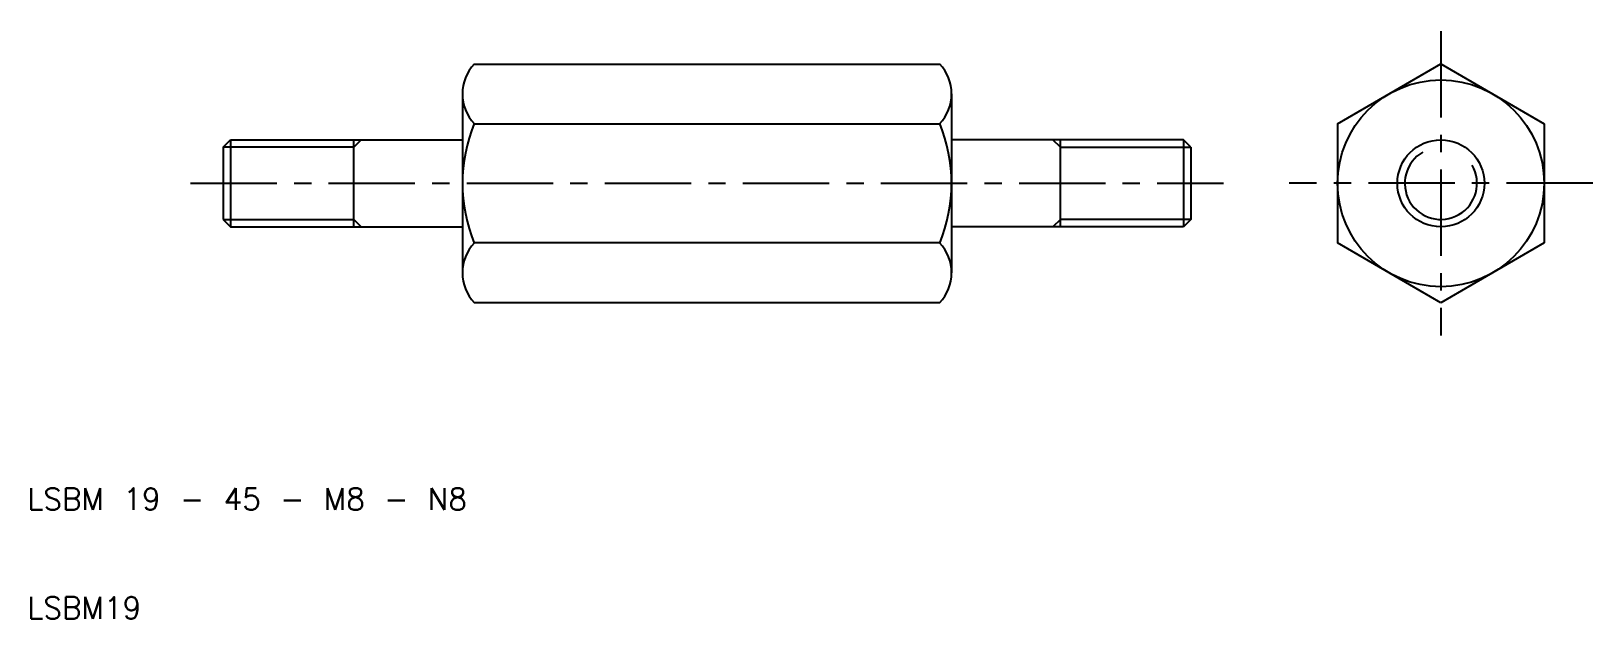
# Model space of a CAD drawing. Extents: x 10 to 154, y 10 to 64.
import ezdxf

# ---------------------------------------------------------------- set-up
doc = ezdxf.new("R2010")
doc.units = 0
doc.header["$LTSCALE"] = 0.25
doc.linetypes.add('CENTER', pattern=[50.8, 31.75, -6.35, 6.35, -6.35])
doc.layers.get('0').update_dxf_attribs({"linetype": 'CONTINUOUS'})
doc.layers.add('CENTER', color=1, linetype='CENTER')
doc.styles.get("Standard").update_dxf_attribs({"font": 'txt.shx', "bigfont": 'extfont.shx'})

msp = doc.modelspace()

# ---------------------------------------------------------------- linework, layer by layer
for p, q in [((51.09, 60.95), (93.9, 60.95)), ((130.5, 55.48), (140, 60.97)), ((140, 60.97), (149.5, 55.48)), ((50, 58.22), (50, 54)), ((95, 58.22), (95, 54)), ((51.09, 55.48), (93.9, 55.48)), ((130.5, 55.48), (130.5, 44.52)), ((149.5, 55.48), (149.5, 44.52)), ((28, 53.32), (28.68, 54)), ((28, 53.32), (28, 46.68)), ((28.68, 54), (50, 54)), ((28.68, 54), (28.68, 46)), ((40, 46), (40, 54)), ((50, 54), (50, 46)), ((116.32, 54), (95, 54)), ((95, 54), (95, 46)), ((105, 46), (105, 54)), ((116.32, 54), (116.32, 46)), ((117, 53.32), (116.32, 54)), ((117, 53.32), (117, 46.68)), ((28, 46.68), (28.68, 46)), ((28.68, 46), (50, 46)), ((50, 46), (50, 41.78)), ((116.32, 46), (95, 46)), ((95, 46), (95, 41.78)), ((117, 46.68), (116.32, 46)), ((93.9, 44.52), (51.09, 44.52)), ((140, 39.03), (130.5, 44.52)), ((149.5, 44.52), (140, 39.03)), ((51.09, 39.05), (93.9, 39.05))]:
    msp.add_line(p, q)
at = {"color": 3}
for p, q in [((40, 53.32), (28, 53.32)), ((40, 53.32), (40.68, 54)), ((105, 53.32), (104.32, 54)), ((105, 53.32), (117, 53.32)), ((28, 46.68), (40, 46.68)), ((40, 46.68), (40.68, 46)), ((105, 46.68), (104.32, 46)), ((117, 46.68), (105, 46.68))]:
    msp.add_line(p, q, dxfattribs=at)
for radius in [9.5, 4]:
    msp.add_circle((140, 50), radius)
for centre, radius, start, end in [((53.96, 58.22), 3.96, 136.3261, 180), ((91.04, 58.22), 3.96, 0, 43.6739), ((53.96, 58.22), 3.96, 180, 223.6739), ((91.04, 58.22), 3.96, 316.3261, 0), ((64.28, 50), 14.28, 157.4196, 202.5804), ((80.72, 50), 14.28, 337.4196, 22.5804), ((53.96, 41.78), 3.96, 136.3261, 180), ((91.04, 41.78), 3.96, 0, 43.6739), ((53.96, 41.78), 3.96, 180, 223.6739), ((91.04, 41.78), 3.96, 316.3261, 0)]:
    msp.add_arc(centre, radius, start, end)
msp.add_arc((140, 50), 3.32, 120, 30, dxfattribs=at)
at = {"layer": 'CENTER', "color": 1, "linetype": 'CENTER'}
for p, q in [((140, 63.97), (140, 36.03)), ((25, 50), (120, 50)), ((153.97, 50), (126.03, 50))]:
    msp.add_line(p, q, dxfattribs=at)

# ---------------------------------------------------------------- texts
for s, p in [('LSBM 19 - 45 - M8 - N8', (10, 20)), ('LSBM19', (10, 10))]:
    msp.add_text(s, height=2).set_placement(p)

doc.saveas('drawing.dxf')
